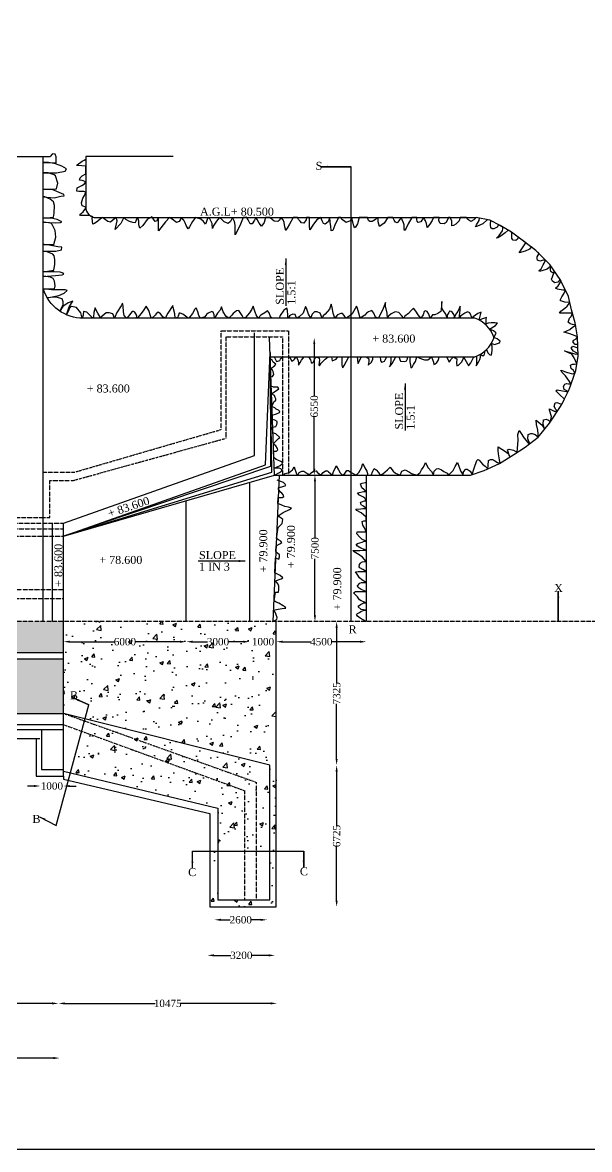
# Model space of a CAD drawing. Header units: millimetres. Extents: x -109570 to 230732, y -246061 to 110368.
# Drawn here: x 99907 to 126853, y 10129 to 63657 of the extents above; entities that cross this region are included whole.
import ezdxf

# ---------------------------------------------------------------- set-up
doc = ezdxf.new("R2010")
doc.units = ezdxf.units.MM
doc.header["$MEASUREMENT"] = 0
doc.header["$PDMODE"] = 33
doc.header["$PDSIZE"] = 500
doc.linetypes.add('ACAD_ISO03W100', pattern=[30, 12, -18])
for name, color, linetype in [('DIM', 5, 'Continuous'), ('DOT LINE', 3, 'ACAD_ISO03W100'), ('DWG. LINE', 1, 'Continuous'), ('HATCH', 2, 'Continuous'), ('TEXT', 7, 'Continuous'), ('TITLE', 7, 'Continuous')]:
    doc.layers.add(name, color=color, linetype=linetype)
doc.styles.get("Standard").update_dxf_attribs({"font": 'TIMES.TTF', "height": 350})
doc.dimstyles.get("Standard").update_dxf_attribs({"dimtxt": 350, "dimasz": 300, "dimexe": 0.18, "dimexo": 0.0625, "dimgap": 0.09, "dimtad": 0, "dimdec": 0, "dimzin": 0, "dimdsep": 46, "dimtxsty": 'Standard', "dimcen": 0.09, "dimse1": 1, "dimse2": 1, "dimclrd": 5, "dimclre": 5, "dimclrt": 4, "dimadec": 0, "dimazin": 0, "dimtfac": 1, "dimtdec": 0, "dimtofl": 0, "dimtmove": 0, "dimatfit": 3, "dimfxl": 1, "dimtolj": 1, "dimtzin": 0, "dimarcsym": 0})

# ---------------------------------------------------------------- blocks, each defined once
blk = doc.blocks.new('*D75')
at = {"layer": 'Defpoints', "color": 0}
for p in [(100750, 27393), (100750, 27381), (101855, 27442)]:
    blk.add_point(p, dxfattribs=at)
at = {"layer": 'DIM', "color": 5, "lineweight": -2}
for p, q in [((100450, 27393), (100150, 27393)), ((102155, 27393), (102455, 27393))]:
    blk.add_line(p, q, dxfattribs=at)
at = {"layer": 'DIM', "color": 5}
for points in [[(100450, 27443), (100450, 27343), (100750, 27393)], [(102155, 27443), (102155, 27343), (101855, 27393)]]:
    blk.add_solid(points, dxfattribs=at)
at = {"layer": 'DIM', "color": 4, "insert": (101303, 27393), "char_height": 350, "attachment_point": 5}
blk.add_mtext('\\A1;1000', dxfattribs=at)
blk = doc.blocks.new('*D76')
at = {"layer": 'Defpoints', "color": 0}
for p in [(101855, 34279), (107692, 34279), (107692, 34247)]:
    blk.add_point(p, dxfattribs=at)
at = {"layer": 'DIM', "color": 5, "lineweight": -2}
for p, q in [((102155, 34247), (104277, 34247)), ((107392, 34247), (105270, 34247))]:
    blk.add_line(p, q, dxfattribs=at)
at = {"layer": 'DIM', "color": 5}
for points in [[(102155, 34297), (102155, 34197), (101855, 34247)], [(107392, 34297), (107392, 34197), (107692, 34247)]]:
    blk.add_solid(points, dxfattribs=at)
at = {"layer": 'DIM', "color": 4, "insert": (104774, 34247), "char_height": 350, "attachment_point": 5}
blk.add_mtext('\\A1;6000', dxfattribs=at)
blk = doc.blocks.new('*D77')
at = {"layer": 'Defpoints', "color": 0}
for p in [(107692, 34279), (110702, 34247), (110702, 34183)]:
    blk.add_point(p, dxfattribs=at)
at = {"layer": 'DIM', "color": 5, "lineweight": -2}
for p, q in [((107992, 34247), (108700, 34247)), ((110402, 34247), (109694, 34247))]:
    blk.add_line(p, q, dxfattribs=at)
at = {"layer": 'DIM', "color": 5}
for points in [[(107992, 34297), (107992, 34197), (107692, 34247)], [(110402, 34297), (110402, 34197), (110702, 34247)]]:
    blk.add_solid(points, dxfattribs=at)
at = {"layer": 'DIM', "color": 4, "insert": (109197, 34247), "char_height": 350, "attachment_point": 5}
blk.add_mtext('\\A1;3000', dxfattribs=at)
blk = doc.blocks.new('*D78')
at = {"layer": 'Defpoints', "color": 0}
for p in [(110702, 34183), (111969, 34247), (111969, 34247)]:
    blk.add_point(p, dxfattribs=at)
at = {"layer": 'DIM', "color": 5, "lineweight": -2}
for p, q in [((110402, 34247), (110102, 34247)), ((112269, 34247), (112569, 34247))]:
    blk.add_line(p, q, dxfattribs=at)
at = {"layer": 'DIM', "color": 5}
for points in [[(110402, 34297), (110402, 34197), (110702, 34247)], [(112269, 34297), (112269, 34197), (111969, 34247)]]:
    blk.add_solid(points, dxfattribs=at)
at = {"layer": 'DIM', "color": 4, "insert": (111336, 34247), "char_height": 350, "attachment_point": 5}
blk.add_mtext('\\A1;1000', dxfattribs=at)
blk = doc.blocks.new('*D79')
at = {"layer": 'Defpoints', "color": 0}
for p in [(111969, 34247), (116244, 34247), (116244, 34152)]:
    blk.add_point(p, dxfattribs=at)
at = {"layer": 'DIM', "color": 5, "lineweight": -2}
for p, q in [((112269, 34247), (113603, 34247)), ((115944, 34247), (114610, 34247))]:
    blk.add_line(p, q, dxfattribs=at)
at = {"layer": 'DIM', "color": 5}
for points in [[(112269, 34297), (112269, 34197), (111969, 34247)], [(115944, 34297), (115944, 34197), (116244, 34247)]]:
    blk.add_solid(points, dxfattribs=at)
at = {"layer": 'DIM', "color": 4, "insert": (114107, 34247), "char_height": 350, "attachment_point": 5}
blk.add_mtext('\\A1;4500', dxfattribs=at)
blk = doc.blocks.new('*D80')
at = {"layer": 'Defpoints', "color": 0}
for p in [(113805, 42164), (113823, 42164), (113718, 35206)]:
    blk.add_point(p, dxfattribs=at)
at = {"layer": 'DIM', "color": 5, "lineweight": -2}
for p, q in [((113805, 41864), (113805, 39183)), ((113805, 35506), (113805, 38187))]:
    blk.add_line(p, q, dxfattribs=at)
at = {"layer": 'DIM', "color": 5}
for points in [[(113755, 41864), (113855, 41864), (113805, 42164)], [(113755, 35506), (113855, 35506), (113805, 35206)]]:
    blk.add_solid(points, dxfattribs=at)
at = {"layer": 'DIM', "color": 4, "insert": (113805, 38685), "char_height": 350, "attachment_point": 5, "rotation": 90}
blk.add_mtext('\\A1;7500', dxfattribs=at)
blk = doc.blocks.new('*D81')
at = {"layer": 'Defpoints', "color": 0}
for p in [(113772, 48680), (113805, 48680), (113805, 42164)]:
    blk.add_point(p, dxfattribs=at)
at = {"layer": 'DIM', "color": 5, "lineweight": -2}
for p, q in [((113772, 48380), (113772, 45918)), ((113772, 42464), (113772, 44925))]:
    blk.add_line(p, q, dxfattribs=at)
at = {"layer": 'DIM', "color": 5}
for points in [[(113722, 48380), (113822, 48380), (113772, 48680)], [(113722, 42464), (113822, 42464), (113772, 42164)]]:
    blk.add_solid(points, dxfattribs=at)
at = {"layer": 'DIM', "color": 4, "insert": (113772, 45422), "char_height": 350, "attachment_point": 5, "rotation": 90}
blk.add_mtext('\\A1;6550', dxfattribs=at)
blk = doc.blocks.new('*D82')
at = {"layer": 'Defpoints', "color": 0}
for p in [(114856, 35206), (114836, 28382), (114856, 28382)]:
    blk.add_point(p, dxfattribs=at)
at = {"layer": 'DIM', "color": 5, "lineweight": -2}
for p, q in [((114836, 34906), (114836, 32285)), ((114836, 28682), (114836, 31304))]:
    blk.add_line(p, q, dxfattribs=at)
at = {"layer": 'DIM', "color": 5}
for points in [[(114786, 34906), (114886, 34906), (114836, 35206)], [(114786, 28682), (114886, 28682), (114836, 28382)]]:
    blk.add_solid(points, dxfattribs=at)
at = {"layer": 'DIM', "color": 4, "insert": (114836, 31794), "char_height": 350, "attachment_point": 5, "rotation": 90}
blk.add_mtext('\\A1;7325', dxfattribs=at)
blk = doc.blocks.new('*D83')
at = {"layer": 'Defpoints', "color": 0}
for p in [(114856, 28382), (114797, 21650), (114836, 21650)]:
    blk.add_point(p, dxfattribs=at)
at = {"layer": 'DIM', "color": 5, "lineweight": -2}
for p, q in [((114836, 28082), (114836, 25505)), ((114836, 21950), (114836, 24528))]:
    blk.add_line(p, q, dxfattribs=at)
at = {"layer": 'DIM', "color": 5}
for points in [[(114786, 28082), (114886, 28082), (114836, 28382)], [(114786, 21950), (114886, 21950), (114836, 21650)]]:
    blk.add_solid(points, dxfattribs=at)
at = {"layer": 'DIM', "color": 4, "insert": (114836, 25016), "char_height": 350, "attachment_point": 5, "rotation": 90}
blk.add_mtext('\\A1;6725', dxfattribs=at)
blk = doc.blocks.new('*D84')
at = {"layer": 'Defpoints', "color": 0}
for p in [(109034, 21008), (111527, 21037), (111527, 21008)]:
    blk.add_point(p, dxfattribs=at)
at = {"layer": 'DIM', "color": 5, "lineweight": -2}
for p, q in [((109334, 21037), (109779, 21037)), ((111227, 21037), (110783, 21037))]:
    blk.add_line(p, q, dxfattribs=at)
at = {"layer": 'DIM', "color": 5}
for points in [[(109334, 21087), (109334, 20987), (109034, 21037)], [(111227, 21087), (111227, 20987), (111527, 21037)]]:
    blk.add_solid(points, dxfattribs=at)
at = {"layer": 'DIM', "color": 4, "insert": (110281, 21037), "char_height": 350, "attachment_point": 5}
blk.add_mtext('\\A1;2600', dxfattribs=at)
blk = doc.blocks.new('*D85')
at = {"layer": 'Defpoints', "color": 0}
for p in [(108700, 19310), (111909, 19348), (111909, 19310)]:
    blk.add_point(p, dxfattribs=at)
at = {"layer": 'DIM', "color": 5, "lineweight": -2}
for p, q in [((109000, 19348), (109808, 19348)), ((111609, 19348), (110802, 19348))]:
    blk.add_line(p, q, dxfattribs=at)
at = {"layer": 'DIM', "color": 5}
for points in [[(109000, 19398), (109000, 19298), (108700, 19348)], [(111609, 19398), (111609, 19298), (111909, 19348)]]:
    blk.add_solid(points, dxfattribs=at)
at = {"layer": 'DIM', "color": 4, "insert": (110305, 19348), "char_height": 350, "attachment_point": 5}
blk.add_mtext('\\A1;3200', dxfattribs=at)
blk = doc.blocks.new('*D89')
at = {"layer": 'Defpoints', "color": 0}
for p in [(101614, 17067), (101614, 16743), (78453, 16524)]:
    blk.add_point(p, dxfattribs=at)
at = {"layer": 'DIM', "color": 5, "lineweight": -2}
for p, q in [((78753, 17067), (89402, 17067)), ((101314, 17067), (90665, 17067))]:
    blk.add_line(p, q, dxfattribs=at)
at = {"layer": 'DIM', "color": 5}
for points in [[(78753, 17117), (78753, 17017), (78453, 17067)], [(101314, 17117), (101314, 17017), (101614, 17067)]]:
    blk.add_solid(points, dxfattribs=at)
at = {"layer": 'DIM', "color": 4, "insert": (90034, 17067), "char_height": 350, "attachment_point": 5}
blk.add_mtext('\\A1;23000', dxfattribs=at)
blk = doc.blocks.new('*D90')
at = {"layer": 'Defpoints', "color": 0}
for p in [(101614, 16743), (112000, 17067), (112000, 16777)]:
    blk.add_point(p, dxfattribs=at)
at = {"layer": 'DIM', "color": 5, "lineweight": -2}
for p, q in [((101914, 17067), (106208, 17067)), ((111700, 17067), (107406, 17067))]:
    blk.add_line(p, q, dxfattribs=at)
at = {"layer": 'DIM', "color": 5}
for points in [[(101914, 17117), (101914, 17017), (101614, 17067)], [(111700, 17117), (111700, 17017), (112000, 17067)]]:
    blk.add_solid(points, dxfattribs=at)
at = {"layer": 'DIM', "color": 4, "insert": (106807, 17067), "char_height": 350, "attachment_point": 5}
blk.add_mtext('\\A1;10475', dxfattribs=at)
blk = doc.blocks.new('*D91')
at = {"layer": 'Defpoints', "color": 0}
for p in [(101673, 14471), (36596, 14283), (101673, 14283)]:
    blk.add_point(p, dxfattribs=at)
at = {"layer": 'DIM', "color": 5, "lineweight": -2}
for p, q in [((36896, 14471), (68509, 14471)), ((101373, 14471), (69760, 14471))]:
    blk.add_line(p, q, dxfattribs=at)
at = {"layer": 'DIM', "color": 5}
for points in [[(36896, 14521), (36896, 14421), (36596, 14471)], [(101373, 14521), (101373, 14421), (101673, 14471)]]:
    blk.add_solid(points, dxfattribs=at)
at = {"layer": 'DIM', "color": 4, "insert": (69135, 14471), "char_height": 350, "attachment_point": 5}
blk.add_mtext('\\A1;65000', dxfattribs=at)

msp = doc.modelspace()

# ---------------------------------------------------------------- hatches: boundary and pattern name
at = {"layer": 'HATCH'}
h = msp.add_hatch(dxfattribs=at)
h.set_pattern_fill('AR-CONC', color=256, scale=250, style=0)
h.paths.add_polyline_path([(69415.8, 33437.8), (63338.5, 33437.8), (63338.5, 30842.4), (69415.8, 30842.4)])
h.paths.add_polyline_path([(78703.9, 33437.8), (69415.8, 33437.8), (69415.8, 30842.4), (78703.9, 30842.4)])
h.paths.add_polyline_path([(101855.5, 33437.8), (78703.9, 33437.8), (78703.9, 30842.4), (101855.5, 30842.4)])
h.paths.add_polyline_path([(101855.5, 35206.5), (78703.9, 35206.5), (78703.9, 33735.9), (101855.5, 33735.9)])
h.paths.add_polyline_path([(78703.9, 35206.5), (69415.8, 35206.5), (69415.8, 33735.9), (78703.9, 33735.9)])
h.paths.add_polyline_path([(69415.8, 35206.5), (63338.5, 35206.5), (63338.5, 33735.9), (69415.8, 33735.9)])
h.paths.add_polyline_path([(63338.5, 35206.5), (47675, 35206.5), (47675, 33735.9), (63338.5, 33735.9)])
h.paths.add_polyline_path([(47675, 35206.5), (36937.8, 35206.5), (36937.8, 33735.9), (47675, 33735.9)])
h.paths.add_polyline_path([(36937.8, 35206.5), (27154.9, 35206.5), (27154.9, 23797.6), (27467.2, 23797.6), (27467.2, 28152.4), (36937.8, 30842.4)])
h.paths.add_polyline_path([(69084.1, 35067.8), (69734.2, 35067.8), (69734.2, 35802.6), (69084.1, 35802.6)], flags=9)
h.paths.add_polyline_path([(31364.6, 34517.9), (32728.1, 34517.9), (32728.1, 33986.9), (31364.6, 33986.9)], flags=24)
h.paths.add_polyline_path([(35281.2, 30932.3), (35876.4, 30932.3), (35876.4, 31502.3), (35281.2, 31502.3)], flags=24)
h = msp.add_hatch(dxfattribs=at)
h.set_pattern_fill('AR-CONC', color=256, scale=250, style=0)
h.paths.add_polyline_path([(102715.4, 29995.4), (102182.5, 28013.7), (109194.6, 26342.6), (109194.6, 24293.8), (110454.1, 24293.8), (110454.1, 27175)])
h.paths.add_polyline_path([(102847.8, 30488), (102715.4, 29995.4), (110454.1, 27175), (110454.1, 24293.8), (111004.1, 24293.8), (111004.1, 27574.7)], flags=17)
h.paths.add_polyline_path([(102874.4, 30586.9), (102847.8, 30488), (111004.1, 27574.7), (111004.1, 24293.8), (111666.9, 24293.8), (111666.9, 28382.5)], flags=17)
h.paths.add_polyline_path([(111969.4, 35206.5), (101855.5, 35206.5), (101855.5, 30842.4), (111666.9, 28382.5), (111666.9, 24293.8), (111969.4, 24293.8)])
h.paths.add_polyline_path([(111969.4, 24293.8), (111666.9, 24293.8), (111666.9, 21989.8), (109194.6, 21989.8), (109194.6, 24293.8), (108815.6, 24293.8), (108815.6, 21650.3), (111969.4, 21650.3)])
h.paths.add_polyline_path([(104189.6, 34512.7), (105357.6, 34512.7), (105357.6, 33981.6), (104189.6, 33981.6)], flags=24)
h.paths.add_polyline_path([(108612.4, 34512.7), (109781.7, 34512.7), (109781.7, 33981.6), (108612.4, 33981.6)], flags=24)
h.paths.add_polyline_path([(110771.1, 34512.7), (111900.7, 34512.7), (111900.7, 33981.6), (110771.1, 33981.6)], flags=24)
h.paths.add_polyline_path([(102065.4, 31418.3), (102625.4, 31418.3), (102625.4, 31975.6), (102065.4, 31975.6)], flags=24)

# ---------------------------------------------------------------- linework, layer by layer
at = {"layer": 'DIM'}
msp.add_lwpolyline([(115526.3, 35206.5), (115526.3, 56805.5), (114118.2, 56805.5)], dxfattribs=at)
at = {"layer": 'DOT LINE'}
msp.add_line((152500.5, 35206.5), (6645.5, 35206.5), dxfattribs=at)
for points in [[(100800, 40147.6), (101205.2, 40147.6), (101205.2, 41898.2), (102287.2, 41898.2), (109578.6, 43910.2), (109578.6, 48732.1), (112262.8, 48732.1), (112262.8, 42163.9)], [(100892.3, 42300), (102375.2, 42300), (109340.7, 44323.1), (109340.7, 49006.4), (112555.5, 49006.4), (112555.5, 42163.9)], [(37285.3, 40147.6), (100800, 40147.6)], [(38508.6, 39877.9), (101855.5, 39877.9)], [(37206.1, 39256.9), (101855.5, 39256.9)], [(37249.3, 39608.8), (101855.5, 39608.8)], [(36937.8, 36724.1), (78703.9, 36724.1), (101855.5, 36724.1)], [(36937.8, 36305.5), (101855.5, 36305.5)], [(101855.5, 30842.4), (111004.1, 27574.7), (111004.1, 21989.8)], [(101855.5, 30308.8), (110454.1, 27175), (110454.1, 21989.8)]]:
    msp.add_lwpolyline(points, dxfattribs=at)
at = {"layer": 'DWG. LINE'}
msp.add_line((125369.6, 35206.5), (125369.6, 36641.3), dxfattribs=at)
for points in [[(37636.6, 57202.6), (44250.9, 57202.6), (44550.1, 57579.8), (44910, 56884.1), (45211.8, 57243.5), (57884.9, 57243.5), (57933.9, 57595.5), (58235.9, 56967.8), (58391, 57220.5), (71526.8, 57220.5), (71698.2, 57497.6), (71845.1, 56918.8), (72220.6, 57261.2), (89209.6, 57261.2), (89291.2, 57652.7), (89829.9, 56927.1), (90066.7, 57293.9), (101218.8, 57293.9)], [(100892.3, 35206.5), (100892.3, 57288.6)], [(121197, 42163.9), (121850.5, 42380.8), (122576.3, 42717.4), (123250.3, 43144.6), (123794.6, 43481.2), (124416.8, 43960.1), (124948.2, 44633.3), (125514.6, 45461.7), (125888.2, 46226.3), (126198.1, 47136.5), (126316.6, 47810.1), (126280.3, 48723.4), (126180.1, 49396.9), (125996.1, 50011.7), (125850.3, 50639.7), (125467.5, 51458.9), (124966.3, 52168.9), (124310.1, 52824.2), (123149.3, 53701.6), (122602.5, 54011), (122110.4, 54265.9), (121470, 54390.7)], [(101855.5, 39877.9), (110928.4, 43086.7), (110928.4, 48924.9)], [(101855.5, 39256.9), (111875, 42163.9), (111645.3, 48689.5)], [(101855.5, 39256.9), (111749.7, 42296.1), (111670.1, 47985), (111693.5, 42576), (101855.5, 39256.9), (111457.1, 42654.8), (111670.1, 47985)], [(110702.4, 35206.5), (110702.4, 41823.7)], [(112100.9, 42163.9), (111802.9, 35206.5)], [(111875, 42163.9), (121197, 42163.9)], [(116243.7, 42163.9), (116243.7, 35206.5)], [(107691.7, 35206.5), (107691.7, 40950.2)], [(101324, 35206.5), (101324, 39877.9)], [(101855.5, 27864.2), (101855.5, 39877.9)], [(100556.3, 29655.1), (100556.3, 27864.2), (101855.5, 27864.2), (101855.5, 27720.5), (108815.6, 26085.1), (108815.6, 21650.3), (111969.4, 21650.3), (111969.4, 35206.5)], [(36937.8, 33735.9), (101855.5, 33735.9)], [(36937.8, 33437.8), (101855.5, 33437.8)], [(100715.8, 25934.5), (101511.5, 25518.2), (103053.4, 31252.8), (102308.3, 31580.8)], [(78703.9, 30842.4), (101855.5, 30842.4)], [(101855.5, 28091.7), (109194.6, 26342.6), (109194.6, 21989.8), (111666.9, 21989.8), (111666.9, 28382.5), (101855.5, 30842.4)], [(78703.9, 30308.8), (101855.5, 30308.8)], [(78703.9, 30075.9), (101855.5, 30075.9)], [(100816.1, 30075.9), (100816.1, 28170.1), (101855.5, 28170.1)], [(78703.9, 29655.1), (100731.8, 29655.1)], [(107980.2, 23506), (107980.2, 24293.8), (113270.2, 24293.8), (113270.2, 23543.1)]]:
    msp.add_lwpolyline(points, dxfattribs=at)
for points in [[(107063.1, 57296.6), (102913.6, 57296.6), (102913.6, 54890.7, 0.4142136), (103413.6, 54390.7), (121470, 54390.7)], [(111677.6, 47772.7), (121399.3, 47772.7, 0.2306255), (122299.3, 48672.7), (122299.3, 48707.1, 0.2437684), (121399.3, 49607.1), (102800, 49607.1, -0.3274217), (100892.3, 51006.3, 0.3274217)]]:
    msp.add_lwpolyline(points, format="xyb", dxfattribs=at)
at = {"layer": 'HATCH'}
for points in [[(111875, 42163.9), (112116.3, 42288.4), (112214.5, 42340.5), (112223.7, 42417.1), (112180.7, 42456.9), (112101, 42490.6), (111978.3, 42493.7), (111863.5, 42489.6), (112156.3, 42620), (112262.8, 42705.8), (112262.8, 42767), (112190, 42803.8), (112042.8, 42865.1), (111963, 42901.8), (111845.5, 43002.7), (111834.9, 43304), (111978.4, 43304), (111978.4, 43304), (112039.7, 43359.6), (112030.5, 43417.8), (111950.7, 43552.6), (111822.9, 43643.9), (112073.4, 43896.7), (112140.9, 43948.8), (111947.7, 44117.3), (111804.6, 44163.8), (111794.9, 44439.3), (111950.7, 44464.6), (111999.8, 44562.6), (112005.9, 44645.4), (112005.9, 44709.7), (111901.6, 44764.8), (111782.2, 44801.3), (111774.9, 45007.8), (111972.2, 45078.6), (112116.4, 45133.8), (112144, 45176.6), (112076.5, 45237.9), (111966.1, 45299.2), (111898.6, 45351.3), (111760.2, 45426.7), (111855.7, 45643.5), (111938.5, 45717), (111938.5, 45778.3), (111914, 45842.6), (111877.1, 45940.7), (111739.1, 46025.9), (112082.6, 46254.2), (112082.6, 46254.2), (112039.7, 46330.8), (111837.3, 46343.1), (111726.5, 46382.4), (111711, 46823.8), (111784.8, 46846.8), (111852.3, 46941.8), (111821.6, 47085.7), (111784.8, 47150.1), (111697.5, 47207.7), (111898.3, 47368.8), (111947.4, 47427), (111815.5, 47525), (111772.5, 47623.1), (111680.7, 47683.8), (111680.7, 47772.7), (111861.5, 47772.7), (111929, 47650.6), (111981.1, 47558.7), (112039.4, 47574), (112131.4, 47604.7), (112174.3, 47662.9), (112262.8, 47772.7), (112591.5, 47772.7), (112698.8, 47577.1), (112698.8, 47577.1), (112793.9, 47632.2), (112827.7, 47672.1), (112910.5, 47772.7), (112993.3, 47635.3), (113017.8, 47497.5), (113017.8, 47390.2), (113054.6, 47436.2), (113100.6, 47515.8), (113171.2, 47626.1), (113223.3, 47696.6), (113287.7, 47772.7), (113499.4, 47772.7), (113600.6, 47638.4), (113631.3, 47512.8), (113680.4, 47485.2), (113747.8, 47552.6), (113787.7, 47662.9), (113858.3, 47772.7), (114001.2, 47709.1), (114016.5, 47623.3), (113992, 47396.6), (114022.7, 47356.8), (114096.3, 47473.2), (114286.5, 47666.2), (114439.8, 47772.7), (114593.2, 47772.7), (114626.9, 47583.5), (114820.2, 47663.2), (114890.7, 47772.7), (115077.8, 47772.7), (115087.7, 47383.9), (115109.2, 47258.3), (115149, 47289), (115195.1, 47359.4), (115308.5, 47567.8), (115419, 47772.7), (115814.6, 47772.7), (115848.4, 47497.3), (115851.4, 47463.6), (115891.3, 47524.9), (115912.8, 47580), (116014, 47772.7), (116256.3, 47772.7), (116360.6, 47678), (116360.6, 47555.5), (116348.3, 47466.7), (116342.2, 47383.9), (116342.2, 47383.9), (116486.4, 47524.9), (116563, 47659.7), (116563, 47772.7), (116909.6, 47772.7), (116928.1, 47616.8), (116931.1, 47576.9), (116967.9, 47531), (117038.5, 47546.3), (117106, 47580), (117148.9, 47629), (117228.6, 47772.7), (117412.7, 47772.7), (117412.7, 47555.5), (117378.9, 47387), (117354.4, 47301.2), (117471, 47454.4), (117556.8, 47604.5), (117642.7, 47772.7), (117788.3, 47772.7), (117871.1, 47574), (118073.5, 47558.7), (118150.2, 47586.3), (118196.2, 47681.3), (118196.2, 47772.7), (118309.7, 47772.7), (118309.7, 47534.2), (118340.4, 47381), (118358.8, 47252.4), (118358.8, 47252.4), (118438.5, 47322.8), (118481.5, 47420.9), (118579.6, 47561.8), (118616.4, 47662.9), (118647.1, 47772.7), (118868.8, 47678.9), (119006.9, 47639.1), (119172.5, 47639.1), (119236.9, 47675.8), (119350.4, 47772.7), (119436.6, 47521.6), (119451.9, 47414.4), (119516.4, 47438.9), (119599.2, 47506.3), (119654.4, 47604.3), (119700.4, 47696.2), (119700.4, 47772.7), (120062.3, 47772.7), (120169.7, 47573.7), (120188.1, 47518.5), (120246.4, 47601.2), (120261.7, 47656.4), (120387.5, 47772.7), (120544.8, 47684), (120538.7, 47491), (120541.7, 47347), (120541.7, 47347), (120624.5, 47389.9), (120784, 47533.9), (120869.9, 47717.7), (120869.9, 47772.7), (121054, 47445), (121109.2, 47356.2), (121210.4, 47487.9), (121259.5, 47595.1), (121351.5, 47772.7), (121489, 47807), (121483.4, 47438.9), (121474.2, 47343.9), (121572.3, 47524.7), (121636.7, 47647.2), (121673.5, 47757.5), (121669.1, 47897.9), (121759.9, 47841.4), (121839.7, 47841.4), (121861.1, 47905.8), (121879.5, 47960.9), (121877.8, 48048.7), (121953.1, 48118.9), (122023.7, 47970.1), (122109.6, 47878.2), (122174, 47862.9), (122213.9, 47951.7), (122226.1, 48095.7), (122226.1, 48285.7), (122185.6, 48422.7), (122346.2, 48363.2), (122570.1, 48442.9), (122613, 48516.4), (122542.5, 48577.7), (122459.7, 48632.8), (122299.3, 48689.9), (122425.9, 48896.3), (122373.8, 48957.6), (122287.9, 49018.8), (122104.2, 49095.9), (122379.7, 49268.5), (122477.9, 49369.6), (122361.3, 49394.1), (122186.5, 49394.1), (122033.1, 49378.8), (121944.2, 49348.2), (121938.1, 49547.3), (121965.7, 49645.4), (121714.1, 49568.8), (121615.1, 49517.9), (121711.1, 49899.6), (121545.4, 49841.4), (121324.6, 49679.1), (121275.5, 49607.1), (121171.2, 49862.9), (121051.6, 49921.1), (120928.9, 49856.7), (120784.8, 49764.8), (120729.6, 49709.7), (120655.9, 49607.1), (120694.2, 49847.4), (120700.4, 50031.3), (120706.5, 50181.4), (120593, 49933.2), (120528.6, 49847.4), (120476.5, 49734.1), (120427.4, 49607.1), (120430.4, 49746.3), (120344.6, 49878.1), (120280.2, 49936.3), (120206.5, 49948.5), (120163.6, 49890.3), (120096.1, 49761.7), (120083.9, 49675.9), (120083.9, 49607.1), (120019.4, 49807.6), (119878.3, 50003.7), (119838.5, 50086.4), (119832.3, 50291.7), (119829.3, 50405), (119807.8, 50031.3), (119786.3, 49939.3), (119651.4, 49829.1), (119501.1, 49777), (119390.7, 49767.8), (119286.4, 49607.1), (119215.8, 49807.6), (119139.1, 49936.3), (119056.3, 49960.8), (119001.1, 49936.3), (118945.9, 49773.9), (118844.7, 49607.1), (118705, 49777.1), (118606.9, 49951.7), (118487.2, 50095.7), (118379.9, 49985.4), (118254.1, 49838.3), (118073.2, 49715.8), (118024.1, 49607.1), (117916.7, 49740.3), (117797.1, 49878.2), (117622.3, 49921.1), (117429, 49826.1), (117294.1, 49715.8), (117254.2, 49607.1), (117245, 49856.7), (117159.1, 50178.4), (117162.2, 50365.3), (117021.1, 49991.5), (116867.7, 49725), (116827.9, 49607.1), (116679.9, 49657.1), (116602.5, 49847.6), (116510.5, 49979.3), (116344.9, 49908.8), (116259, 49847.6), (116173.1, 49761.8), (115949.2, 49607.1), (115887.8, 49850.6), (115826.5, 50068.1), (115783.5, 50178.4), (115575, 49816.9), (115479.9, 49740.3), (115363.3, 49663.7), (115277.5, 49607.1), (115188.5, 49746.5), (115111.8, 49829.2), (115035.1, 49838.4), (114872.6, 49780.2), (114756, 49607.1), (114671.7, 49844.9), (114616.5, 50114.5), (114570.5, 50283), (114490.7, 50041), (114285.2, 49808.2), (114190.1, 49731.6), (114141.1, 49607.1), (114049, 49854.1), (113911, 49918.4), (113782.2, 49918.4), (113720.9, 49860.2), (113665.6, 49805.1), (113607.4, 49645.8), (113607.4, 49607.1), (113506.1, 49808.2), (113411.1, 50086.9), (113362, 50172.7), (113245.4, 49848), (113061.4, 49685.6), (112954, 49607.1), (112906.6, 49667.3), (112857.6, 49792.9), (112750.2, 49802.1), (112618.3, 49740.8), (112563.1, 49658.1), (112523.2, 49607.1), (112514, 49753), (112492.6, 49976.7), (112471.1, 50093.1), (112326.9, 50001.2), (112158.2, 49743.9), (112099.6, 49607.1), (111915.9, 49607.1), (111750.3, 49607.1), (111682.8, 49722.4), (111621.5, 49872.5), (111554, 49964.4), (111419, 49866.4), (111228.9, 49750), (111109.2, 49607.1), (111015.3, 49774.4), (110960.1, 49903.1), (110883.4, 50135.9), (110865, 50178.8), (110803.7, 50044), (110699.4, 49872.5), (110497, 49645.8), (110414.1, 49607.1), (110349.7, 49740.7), (110181, 49982.8), (110076.7, 49958.3), (109917.2, 49841.8), (109852.8, 49756.1), (109705.6, 49607.1), (109579.2, 49697.9), (109450.4, 49918.5), (109364.5, 50154.3), (109294, 49988.9), (109180.5, 49860.2), (109076.2, 49691.8), (109030.2, 49607.1), (109021, 49777.5), (108968.9, 49897), (108898.3, 49936.8), (108726.5, 49854.1), (108649.9, 49786.7), (108567, 49670.3), (108364.6, 49607.1), (108287.9, 49740.8), (108232.7, 49921.5), (108162.2, 50102.3), (108094.7, 50050.2), (107984.3, 49829.6), (107818.6, 49607.1), (107818.6, 49607.1), (107718.7, 49667.5), (107531.6, 49799.3), (107393.6, 49851.4), (107347.6, 49848.3), (107301.6, 49707.4), (107267.8, 49640), (107157.4, 49607.1), (107139, 49823.8), (107068.5, 50124), (107047, 50222), (106810.8, 49857.5), (106734.1, 49704.3), (106697.3, 49607.1), (106571.6, 49670.6), (106467.3, 49826.8), (106347.6, 49897.3), (106252.6, 49826.8), (106203.5, 49759.5), (106123.7, 49661.4), (106028.7, 49607.1), (105985.7, 49731.9), (105915.2, 49973.9), (105786.3, 50182.2), (105636, 49970.8), (105531.8, 49814.6), (105384.5, 49649.2), (105329.3, 49607.1), (105333.9, 49744), (105251.1, 49894.1), (105180.5, 49933.9), (105122.3, 49924.7), (104996.5, 49768.5), (104889.1, 49645.9), (104843.1, 49607.1), (104730, 49741), (104702, 49915.5), (104689.8, 50191.2), (104665.2, 50323), (104591.6, 50206.6), (104389.2, 49881.8), (104315.6, 49694.9), (104281.8, 49607.1), (104192.9, 49826.7), (104027.2, 49872.6), (103877, 49872.6), (103784.9, 49786.9), (103585.6, 49607.1), (103585.6, 49701.2), (103486.8, 49854.4), (103382.5, 50065.8), (103364.1, 50102.5), (103293.5, 49878.9), (103284.3, 49655.3), (103247.5, 49607.1), (102965.3, 49897.3), (102812, 49924.8), (102796.6, 49762.5), (102737.8, 49608), (102673.9, 49863.6), (102465.4, 50114.8), (102238.4, 50176.1), (102158.6, 50114.8), (102072.8, 49937.1), (102001.5, 49773.4), (102121.8, 50160.7), (102302.8, 50427.3), (102075.8, 50338.4), (101824.3, 50166.9), (101678.3, 49951.3), (101844.9, 50271.8), (101841.8, 50385.1), (101786.6, 50538.3), (101510.6, 50611.8), (101391, 50611.8), (101080.2, 50586.1), (101639.4, 50691.5), (101887.8, 50798.7), (102022.8, 50924.3), (101930.8, 50958), (101578.1, 50958), (101289.7, 50961.1), (100892.3, 51006.3), (101433.8, 51011.8), (101458.3, 51149.7), (101424.6, 51373.3), (101366.3, 51492.8), (101237.5, 51560.2), (101016.6, 51600), (100892.3, 51600), (101473.7, 51640.9), (101786.5, 51671.5), (101863.2, 51702.2), (101841.7, 51754.3), (101694.5, 51806.3), (101403.1, 51812.5), (101111.7, 51815.5), (100892.3, 51815.5), (101397, 51892.1), (101445.8, 52166.2), (101442.8, 52402.1), (101418.2, 52576.8), (101347.7, 52650.3), (101163.7, 52739.1), (101028.7, 52788.1), (100892.3, 52800.4), (101494.9, 52791.9), (101752.5, 52862.4), (101770.9, 52981.9), (101590, 53000.2), (101175.9, 53089.1), (100939.7, 53113.6), (100892.3, 53113.6), (101396.7, 53113.6), (101488.7, 53460.8), (101455, 53776.3), (101317, 54067.4), (101246.4, 54131.7), (100927.4, 54177.6), (101470.5, 54139.2), (101718.9, 54160.7), (101777.2, 54191.3), (101547.2, 54307.7), (101265, 54362.9), (100892.3, 54362.9), (101378.5, 54410), (101418.4, 54606), (101430.6, 54970.6), (101381.6, 55148.3), (101228.2, 55273.9), (100961.3, 55378), (100892.3, 55378), (101412.2, 55333.4), (101728.2, 55413.1), (101887.7, 55431.5), (101872.3, 55489.7), (101323.3, 55728.6), (101182.2, 55728.6), (100892.3, 55728.6), (101522.6, 55757.1), (101584, 56026.7), (101467.4, 56376), (101415.3, 56425), (101120.8, 56510.7), (100892.3, 56510.7), (101516.5, 56510.7), (101933.7, 56597.9), (102001.1, 56714.4), (101777.2, 56840), (101470.5, 56941.1), (101136.2, 57005.4), (100892.3, 57005.4), (101498.1, 56987), (101507.3, 57124.9), (101507.3, 57275), (101464.4, 57400.6), (101353.9, 57419), (101314.1, 57403.7), (101218.8, 57293.9)], [(112325.3, 42163.9), (112392.1, 42234.8), (112581.6, 42280), (112743.2, 42406.9), (112818.6, 42546.7), (112818.6, 42546.7), (112846.6, 42434.9), (112891.8, 42320.9), (112924.1, 42228.4), (112988.7, 42163.9), (113056.2, 42277.8), (113181.2, 42353.1), (113280.3, 42348.8), (113368.6, 42288.5), (113467.6, 42221.9), (113519.3, 42163.9), (113624.9, 42269.2), (113736.9, 42342.3), (113861.8, 42366), (113917.8, 42305.8), (114092.3, 42163.9), (114192.8, 42287.5), (114313, 42359.6), (114399.2, 42359.6), (114450.9, 42310.1), (114530.6, 42245.6), (114642.6, 42163.9), (114692.1, 42327.3), (114778.3, 42501.6), (114817, 42604.9), (114926.9, 42409.1), (114995.8, 42269.3), (115116.4, 42163.9), (115228.4, 42239.1), (115323.2, 42376.8), (115394.3, 42381.1), (115476.1, 42318.7), (115553.7, 42267.1), (115762.6, 42163.9), (115893.2, 42290.8), (116016, 42505.9), (116087, 42718.9), (116181.8, 42501.6), (116268, 42340.3), (116298.1, 42237), (116304.6, 42187.5), (116304.6, 42163.9), (116481.7, 42163.9), (116559.3, 42340.6), (116619.6, 42476.2), (116718.7, 42413.8), (116828.5, 42289), (116903.9, 42163.9), (117031, 42226.6), (117250.7, 42403), (117377.7, 42530), (117416.5, 42495.5), (117515.6, 42344.9), (117634.1, 42254.6), (117855.9, 42163.9), (117927.9, 42346.2), (118100.2, 42408.6), (118300.5, 42298.9), (118391, 42240.8), (118643, 42163.9), (118806.9, 42290.8), (118875.9, 42411.3), (118955.6, 42516.7), (119018, 42632.9), (119061.1, 42766.3), (119168.8, 42514.6), (119349.7, 42331.7), (119444.5, 42163.9), (119466, 42351.1), (119586.7, 42460.8), (119677.1, 42473.7), (119821.4, 42407), (119937.7, 42331.7), (120086.4, 42247.8), (120153.1, 42163.9), (120378.5, 42383.3), (120475.4, 42566.2), (120572.4, 42757.7), (120652.1, 42538.2), (120742.5, 42329.6), (120796.4, 42234.9), (120843.8, 42163.9), (120869.6, 42321), (120981.6, 42447.9), (121039.8, 42450), (121175.5, 42346.8), (121270.6, 42188.4), (121270.6, 42188.4), (121378.4, 42491.6), (121494.7, 42848.7), (121548.6, 42908.9), (121613.2, 42870.2), (121764, 42687.3), (121893.2, 42581.9), (122022.8, 42460.7), (122035.4, 42618.5), (122061.2, 42861.6), (122147.4, 42902.5), (122252.9, 42896), (122347.7, 42840.1), (122485.5, 42756.2), (122607.4, 42737.1), (122568.5, 42890.7), (122521.1, 43170.3), (122508.2, 43325.2), (122508.2, 43505.9), (122687, 43398.4), (122904.5, 43252.1), (122997.2, 43172.5), (123057.5, 43064.9), (122951.9, 43359.6), (123040.2, 43389.8), (123242.7, 43351), (123359, 43284.3), (123419.9, 43249.5), (123460.8, 43797.8), (123454.3, 44081.8), (123508.2, 44273.2), (123577.1, 44187.2), (123755.9, 43922.6), (123928.2, 43716), (124012.8, 43649.1), (123930.3, 43881.7), (123938.9, 44094.7), (124059.6, 44129.1), (124134.9, 44129.1), (124277.1, 44083.9), (124423.3, 43968.5), (124391.8, 44302), (124337.9, 44568.8), (124322.8, 44773.2), (124605, 44534.4), (124714.4, 44337.2), (124656.7, 44581.7), (124671.8, 44788.2), (124798.8, 44822.7), (124904.4, 44766.7), (124995.6, 44702.7), (124995.6, 44702.7), (125055.4, 44950.9), (124960.7, 45237.1), (124954.2, 45308.1), (125182.5, 45196.2), (125335.8, 45200.2), (125251.6, 45278.7), (125176.2, 45412.1), (125219.3, 45597.1), (125305.4, 45612.1), (125479.9, 45541.1), (125552.5, 45539.2), (125660.8, 45760.8), (125421.8, 45994.2), (125258.1, 46168.4), (125322.7, 46207.2), (125576.9, 46162), (125738.4, 46131.9), (125839.4, 46126.4), (125648.2, 46231.5), (125618.1, 46373.5), (125687, 46483.2), (125762.4, 46506.9), (125861.5, 46502.6), (125982.5, 46503.2), (125712.9, 46869.3), (125536.3, 47047.8), (125488.9, 47138.2), (125807.7, 47030.6), (126038.1, 46972.5), (126149.9, 46994.8), (126086.1, 47126), (125987, 47218.5), (125950.4, 47379.9), (126038.7, 47422.9), (126148.5, 47422.9), (126253.3, 47450.2), (126129.2, 47727.1), (126008.5, 47897.1), (125859.9, 47961.6), (125661.8, 48069.2), (126202.4, 47910), (126312.4, 47914.3), (126090.5, 48042), (125978.5, 48184), (126056, 48280.8), (126300.8, 48207.6), (126294.7, 48361.7), (126165.9, 48361.7), (126062.5, 48490.3), (126107.7, 48574.2), (126217.6, 48638.8), (126280.3, 48723.4), (126098.5, 48802.8), (125870.2, 48893.1), (125704.4, 48929.7), (125631.1, 48951.2), (125913.3, 49071.7), (126049, 49181.4), (126197.3, 49281.1), (126038.4, 49320.2), (125941.5, 49350.3), (125846.7, 49421.3), (125900.6, 49615), (125986.7, 49690.2), (126044.3, 49850.6), (125850.9, 49850.6), (125562.3, 49848.2), (125433, 49848.2), (125495.5, 49949.3), (125685.1, 50097.7), (125792.7, 50188.1), (125894, 50312.9), (125914.6, 50362.4), (125678.6, 50369.9), (125493.4, 50432.2), (125452.5, 50475.3), (125538.6, 50634.5), (125626.9, 50763.5), (125710.7, 50938.4), (125581.5, 50938.4), (125329.5, 50988.4), (125236.9, 51033.6), (125368.3, 51158.4), (125510.4, 51367.1), (125467.5, 51458.9), (125355.2, 51331.5), (125208.7, 51299.2), (125103.2, 51376.7), (125040.7, 51464.9), (125090.3, 51576.7), (125146.3, 51718.7), (125205.7, 51829.8), (125098.9, 51763.9), (125008.4, 51824.1), (125002, 51908), (125022.1, 52089.9), (124844, 51943.2), (124589.9, 51868), (124477.8, 51833.5), (124460.6, 51876.6), (124553.2, 51951.9), (124656.6, 52154.1), (124706.2, 52227.2), (124769.4, 52365.6), (124660.9, 52365.6), (124486.5, 52315.4), (124385.2, 52369.2), (124359.4, 52442.3), (124363.7, 52526.2), (124454.9, 52679.7), (124310.1, 52824.2), (124078, 52999.7), (123999.9, 52896.4), (123794.4, 52792.7), (123512.2, 52723.9), (123512.2, 52723.9), (123613.4, 52859.4), (123736.2, 53055.2), (123822.8, 53192.6), (123469.2, 53459.8), (123431.7, 53359.8), (123352, 53310.4), (123218.4, 53319), (123164.6, 53392.1), (123158.1, 53476), (123156, 53648.1), (123149.3, 53701.6), (122989.6, 53791.9), (122848, 53671.8), (122652, 53525.5), (122492.6, 53424.4), (122432.3, 53413.6), (122559.4, 53536.2), (122725.2, 53768.6), (122736, 53865.4), (122737.2, 53934.8), (122527.2, 54050), (122470.7, 53941.4), (122313.5, 53851), (122220.9, 53851), (122162.7, 53907), (122145.5, 54031.7), (122145.5, 54096.3), (122172.2, 54233.9), (122110.4, 54265.9), (121989, 54289.5), (121778.8, 54102.8), (121535.4, 53988.7), (121442.8, 53947.9), (121485.9, 54049), (121604.4, 54257.7), (121624.4, 54360.6), (121470, 54390.7), (121358.8, 54285.6), (121210.2, 54210.3), (121111.1, 54266.3), (121042.2, 54328.7), (121001.3, 54390.7), (120707.2, 54390.7), (120653.3, 54240.4), (120500.4, 54079.1), (120384.1, 54018.9), (120310.9, 53995.2), (120310.9, 54098.5), (120306.6, 54221.1), (120231.2, 54390.7), (120160.1, 54390.7), (120048.1, 54165.2), (119951.2, 54094.2), (119761.6, 54107.1), (119690.5, 54251.2), (119716.4, 54390.7), (119444.2, 54390.7), (119370.9, 54246.9), (119269.7, 54085.6), (119138.3, 53924.2), (119106, 54109.2), (119067.2, 54238.3), (119013.4, 54315.7), (118978.9, 54390.7), (118890.6, 54272.7), (118838.9, 54191), (118709.7, 54163), (118668.8, 54216.8), (118645.1, 54279.2), (118645.1, 54390.7), (118403.8, 54390.7), (118237, 54100.5), (118140.1, 53885.4), (118064.7, 53777.8), (118047.5, 53851), (118041, 54044.6), (118017.3, 54139.2), (117944.1, 54281.2), (117901, 54390.7), (117791.1, 54236), (117741.6, 54169.3), (117717.9, 54137.1), (117633.9, 54175.8), (117565, 54270.5), (117504.7, 54390.7), (117269.9, 54390.7), (117097.6, 54124.2), (116867.1, 53975.7), (116809, 54197.3), (116802.5, 54341.5), (116772.3, 54390.7), (116688.3, 54298.4), (116529, 54201.6), (116414.8, 54201.6), (116356.6, 54248.9), (116302.8, 54390.7), (115913.5, 54390.7), (115820.9, 54092.2), (115739, 53937.3), (115678.7, 53907.2), (115642.1, 54040.5), (115571, 54311.6), (115571, 54390.7), (115471.9, 54232), (115286.7, 54165.3), (115163.9, 54249.2), (115090.7, 54298.7), (115030.4, 54390.7), (114924.9, 54390.7), (114747.3, 54024.9), (114652.5, 53786.2), (114570.7, 53760.3), (114566.4, 53984.1), (114536.2, 54151.9), (114510.4, 54390.7), (114430.7, 54186.3), (114295, 54083), (114204.5, 54117.4), (114142.1, 54235.8), (114083.9, 54390.7), (113892.2, 54287.4), (113730.7, 54076.6), (113556.2, 53818.4), (113551.9, 54014.2), (113547.6, 54218.6), (113547.6, 54390.7), (113409.7, 54390.7), (113383.9, 54287.4), (113280.5, 54121.8), (113162, 54143.3), (113103.9, 54216.4), (113019.9, 54306.8), (112983.3, 54390.7), (112777.4, 54390.7), (112598.6, 54083.1), (112484.4, 53887.3), (112419.8, 53779.7), (112419.8, 53779.7), (112381, 53945.4), (112338, 54151.9), (112290.6, 54285.3), (112206.6, 54390.7), (112111.8, 54265.9), (112047.2, 54212.1), (111870.6, 54225), (111784.4, 54285.3), (111655.2, 54390.7), (111453.5, 54390.7), (111386.8, 54154.2), (111266.1, 53988.5), (111266.1, 53988.5), (111154.1, 54134.8), (111065.8, 54296.2), (110988.3, 54390.7), (110936.6, 54270.3), (110813.8, 54089.6), (110721.2, 54089.6), (110628.6, 54285.4), (110551, 54418.8), (110389, 54390.7), (110242.5, 53999.1), (110020.6, 53571), (110009.9, 53771.1), (110016.3, 54024.9), (109979.7, 54207.8), (109880.6, 54390.7), (109794.5, 54205.7), (109682.5, 54111), (109497.2, 54190.6), (109320.6, 54362.7), (109264.6, 54390.7), (109132, 54214.3), (108959.7, 53988.5), (108933.8, 53872.3), (108918.7, 54117.5), (108804.6, 54339.1), (108716.3, 54390.7), (108634.4, 54162.7), (108602.1, 54085.3), (108513.8, 54205.7), (108388.9, 54321.9), (108134.7, 54390.7), (107992.6, 54201.4), (107843.9, 53947.6), (107779.3, 53850.8), (107686.7, 54018.6), (107635, 54147.7), (107570.4, 54276.7), (107467, 54390.7), (107357.2, 54205.7), (107221.5, 54152), (107013.3, 54313.7), (106894.8, 54390.7), (106701, 54193.2), (106487.7, 53907.1), (106373.6, 53762.9), (106375.7, 54008.2), (106375.7, 54296.5), (106375.7, 54390.7), (106276.6, 54219), (106209.9, 54208.3), (106054.8, 54432), (105823.3, 54300.5), (105625.1, 54014.3), (105489.4, 53896), (105433.4, 54044.4), (105429.1, 54216.6), (105396.8, 54334.9), (105360.2, 54390.7), (105265.4, 54145.6), (105153.4, 54156.3), (104994, 54199.3), (104821.7, 54306.9), (104729.1, 54390.7), (104574, 54113.3), (104304.8, 53829.3), (104378, 54098.2), (104399.5, 54240.2), (104352.2, 54390.7), (104215.5, 54283.2), (104090.5, 54177.8), (103959.1, 54205.8), (103789, 54330.6), (103717.9, 54390.7), (103616.7, 54332.7), (103478.8, 54229.5), (103330.2, 54104.7), (103244, 54085.3), (103220.4, 54360.7), (103242.3, 54421), (103110.8, 54492.8), (102849, 54491), (102657.3, 54491), (102631.5, 54531.9), (102790.9, 54669.6), (102917.1, 54832.1), (102913.6, 54890.7), (102747.9, 54944), (102715.6, 55088.1), (102775.9, 55320.5), (102851.3, 55443.1), (102913.6, 55595.8), (102828.3, 55630.7), (102579.9, 55629.4), (102480.9, 55646.6), (102508.9, 55807.9), (102732.9, 55919.8), (102844.9, 55990.8), (102913.6, 56093.7), (102748, 56147.8), (102612.3, 56167.2), (102651, 56276.9), (102741.5, 56378), (102913.6, 56472.7), (102913.6, 56827), (102730.9, 56844.2), (102494, 56863.6), (102496.2, 56902.3), (102735.2, 57070.1), (102838.6, 57126), (102913.6, 57164.8)], [(111802.9, 35206.5), (111992.7, 35300.5), (112008.1, 35392.8), (111967.6, 35519.7), (111931.1, 35611.9), (111908, 35644.6), (111838.6, 35746.8), (112062.6, 35796.4), (112342.8, 35833.3), (112429, 35845.6), (112382.8, 35897.9), (112287.4, 35956.3), (112093.4, 36079.3), (111964.1, 36131.6), (111867.8, 36187.8), (111936.4, 36605.1), (112068.8, 36605.1), (112084.2, 36720.3), (112084.2, 36892.5), (112056.5, 36978.6), (111930.7, 37139.8), (112192.1, 37234.4), (112275.2, 37286.6), (112145.9, 37391.2), (111901.7, 37514), (111932.5, 38231.4), (112086, 38161.8), (112125.4, 38274.8), (112115.5, 38368.1), (112115.5, 38368.1), (112027, 38456.6), (111945.3, 38530.8), (111956.7, 38797.3), (112135.2, 38896.3), (112238.5, 38955.2), (112184.4, 39028.9), (112071.3, 39078.1), (111971.8, 39150.8), (112051.6, 39667.7), (112253.5, 39856.7), (112273.2, 40058.2), (112194.5, 40122), (112101, 40185.9), (112016.3, 40189.5), (112292.9, 40387.4), (112602.8, 40529.8), (112686.4, 40583.9), (112553.6, 40633), (112381.4, 40662.5), (112224, 40731.3), (112042.7, 40806.2), (112055, 41091.5), (112248.6, 41101.7), (112322.4, 41150.8), (112317.5, 41204.9), (112224, 41298.2), (112165, 41342.5), (112071.8, 41485.4), (112074.9, 41555.9), (112332.2, 41627.4), (112415.9, 41666.7), (112386.4, 41730.6), (112312.6, 41814.1), (112002.7, 41912.4)], [(116243.7, 35206.5), (115948, 35370.9), (115830.2, 35453.7), (115786.5, 35532.2), (115821.4, 35588.9), (115917.5, 35641.2), (115987.3, 35680.4), (116070.3, 35715.3), (116144.5, 35741.5), (116243.7, 35741.5), (116009.2, 35773.7), (115852, 35904.5), (115887, 35952.5), (115974.3, 36017.9), (116057.2, 36065.8), (116114, 36100.7), (116243.7, 36100.7), (116004.8, 36187.9), (115921.9, 36235.9), (115821.5, 36379.8), (115638.1, 36571.6), (115734.2, 36628.3), (115921.9, 36628.3), (116096.5, 36628.3), (116243.7, 36628.3), (116000.5, 36725.7), (115852, 36826), (115834.6, 36895.8), (115943.7, 37035.3), (116013.6, 37052.7), (116100.9, 37065.8), (116243.7, 37065.8), (116035.4, 37187.9), (115926.3, 37275.1), (115804, 37449.5), (115729.8, 37571.6), (115865.1, 37589), (115991.7, 37589), (116083.4, 37580.3), (116243.7, 37580.3), (116079.3, 37678.5), (115939.6, 37752.6), (115913.4, 37804.9), (115917.7, 37918.3), (115965.8, 37979.3), (116018.2, 38018.6), (116070.5, 38044.7), (116162.2, 38057.8), (116243.7, 38057.8), (116057.3, 38268.5), (115908.9, 38368.8), (115668.8, 38508.3), (115607.7, 38573.7), (115607.7, 38573.7), (115935.1, 38586.8), (116092.3, 38595.5), (116243.7, 38595.5), (115987.5, 38687.1), (115826, 38787.4), (115769.2, 38870.2), (115830.3, 38905.1), (115943.8, 38944.3), (116044.2, 38979.2), (116140.3, 39022.8), (116243.7, 39022.8), (116035.5, 39111.5), (115917.6, 39233.6), (115795.4, 39364.4), (115795.4, 39364.4), (115817.2, 39464.7), (115948.2, 39469.1), (116079.2, 39473.5), (116243.7, 39473.5), (116157.9, 39649), (116079.4, 39788.5), (116048.8, 39958.6), (116123, 39993.5), (116243.7, 39993.5), (116243.7, 39993.5), (116243.7, 40154.8), (116005.1, 40368.5), (115799.9, 40481.8), (115747.6, 40538.5), (115747.6, 40538.5), (115983.3, 40560.3), (116088.1, 40569), (116243.7, 40569), (116114.3, 40679.8), (116000.8, 40749.6), (115965.9, 40876), (116031.4, 40897.8), (116153.6, 40932.7), (116243.7, 40932.7), (116171.1, 41063.5), (116075, 41128.9), (115917.9, 41207.4), (115830.6, 41320.8), (116131.8, 41386.2), (116243.7, 41386.2), (116040.1, 41560.6), (115965.9, 41739.4), (116053.2, 41774.3), (116192.9, 41804.8), (116243.7, 41804.8)]]:
    msp.add_lwpolyline(points, dxfattribs=at)
at = {"layer": 'TITLE', "lineweight": 30}
msp.add_lwpolyline([(1161.3, 110368.3), (230620.2, 110368.3), (230620.2, 10129.3), (1161.3, 10129.3)], close=True, dxfattribs=at)

# ---------------------------------------------------------------- texts
at = {"layer": 'TEXT'}
for s, p in [('S', (113838, 56661.1)), ('A.G.L+ 80.500', (108341.8, 54484.4)), ('+ 83.600', (116533.5, 48454.9)), ('+ 83.600', (102960.4, 46085.3)), ('SLOPE', (108294.7, 38172.3)), ('+ 78.600', (103556.3, 37941.9)), ('1 IN 3', (108294.7, 37624.7)), ('X', (125174.1, 36611.8)), ('R', (115404.9, 34642.7)), ('B', (102158.3, 31511.2)), ('B', (100377.6, 25640.6)), ('C', (107778, 23114.7)), ('C', (113089.6, 23150.6))]:
    msp.add_text(s, height=380, dxfattribs=at).set_placement(p)
for s, rotation, p in [('SLOPE', 90, (112326.2, 50252.1)), ('1.5:1', 90, (112873.8, 50252.1)), ('SLOPE', 90, (117992.5, 44323)), ('1.5:1', 90, (118540.1, 44323)), ('+ 83.600', 18.41403, (104040.8, 40145.4)), ('+ 79.900', 90, (112856.2, 37739)), ('+ 79.900', 90, (111538.2, 37537.5)), ('+ 83.600', 90, (101798, 36850.9)), ('+ 79.900', 90, (115053, 35734))]:
    msp.add_text(s, height=380, rotation=rotation, dxfattribs=at).set_placement(p)

# ---------------------------------------------------------------- dimensions: what is measured, and where the dimension line sits
at = {"layer": 'DIM'}
for base, p1, p2, text, picture, middle in [((113772.3, 48679.9), (113804.9, 42163.9), (113804.9, 48679.9), '6550', '*D81', (113772.3, 45421.9)), ((113804.9, 42163.9), (113717.9, 35206.5), (113823.2, 42163.9), '7500', '*D80', (113804.9, 38685.2)), ((114835.8, 28382.5), (114855.8, 35206.5), (114855.8, 28382.5), '7325', '*D82', (114835.8, 31794.5))]:
    dim = msp.add_linear_dim(base=base, p1=p1, p2=p2, angle=90, text=text, dimstyle='Standard', dxfattribs=at)
    dim.commit()
    dim.dimension.update_dxf_attribs({"geometry": picture, "text_midpoint": middle})
for base, p1, p2, text, picture, middle in [((107691.7, 34247.1), (101855.5, 34279), (107691.7, 34279), '6000', '*D76', (104773.6, 34247.1)), ((100750, 27392.5), (101855.5, 27442.4), (100750, 27381.4), '1000', '*D75', (101302.7, 27392.5)), ((111527.3, 21036.6), (109034.4, 21008), (111527.3, 21008), '2600', '*D84', (110280.9, 21036.6)), ((111909.4, 19347.9), (108700.1, 19309.7), (111909.4, 19309.7), '3200', '*D85', (110304.7, 19347.9))]:
    dim = msp.add_linear_dim(base=base, p1=p1, p2=p2, text=text, dimstyle='Standard', dxfattribs=at)
    dim.commit()
    dim.dimension.update_dxf_attribs({"geometry": picture, "text_midpoint": middle})
for base, p1, p2, text, picture, middle in [((110702.4, 34247.1), (107691.7, 34279), (110702.4, 34183.5), '3000', '*D77', (109197, 34247.1)), ((111969.4, 34247.1), (110702.4, 34183.5), (111969.4, 34247.1), '1000', '*D78', (111335.9, 34247.1)), ((116243.7, 34247.1), (111969.4, 34247.1), (116243.7, 34151.6), '4500', '*D79', (114106.5, 34247.1)), ((101614.5, 17067.3), (78452.7, 16524.1), (101614.5, 16743.5), '23000', '*D89', (90033.6, 17067.3)), ((112000, 17067.3), (101614.5, 16743.5), (112000, 16777.2), '10475', '*D90', (106807.2, 17067.3))]:
    dim = msp.add_linear_dim(base=base, p1=p1, p2=p2, text=text, dimstyle='Standard', override={"dimtmove": 1}, dxfattribs=at)
    dim.commit()
    dim.dimension.update_dxf_attribs({"geometry": picture, "text_midpoint": middle})
dim = msp.add_linear_dim(base=(114835.8, 21650.3), p1=(114855.8, 28382.5), p2=(114797.1, 21650.3), angle=90, text='6725', dimstyle='Standard', override={"dimtmove": 1}, dxfattribs=at)
dim.commit()
dim.dimension.update_dxf_attribs({"geometry": '*D83', "text_midpoint": (114835.8, 25016.4)})
dim = msp.add_aligned_dim(p1=(36596.4, 14282.7), p2=(101672.9, 14282.7), distance=188.5, text='65000', dimstyle='Standard', dxfattribs=at)
dim.commit()
dim.dimension.update_dxf_attribs({"geometry": '*D91', "text_midpoint": (69134.6, 14471.2)})

# ---------------------------------------------------------------- leaders
for points in [[(114118.2, 56805.5), (115526.3, 56805.5)], [(112419.9, 52442.6), (112419.9, 50205.3)], [(118086.2, 46513.5), (118086.2, 44276.3)], [(110485.2, 38078.7), (108248, 38078.7)]]:
    msp.add_leader(points, dimstyle='Standard', override={"dimgap": 0.09, "dimtad": 0}, dxfattribs=at)
at = {"layer": 'DWG. LINE'}
for points in [[(125369.6, 36641.3), (125369.6, 35206.5)], [(102308.3, 31580.8), (103053.4, 31252.8)], [(100715.8, 25934.5), (101511.5, 25518.2)], [(107980.2, 23506), (107980.2, 24293.8)], [(113270.2, 23543.1), (113270.2, 24293.8)]]:
    msp.add_leader(points, dimstyle='Standard', override={"dimgap": 0.09, "dimtad": 0}, dxfattribs=at)

doc.saveas('drawing.dxf')
